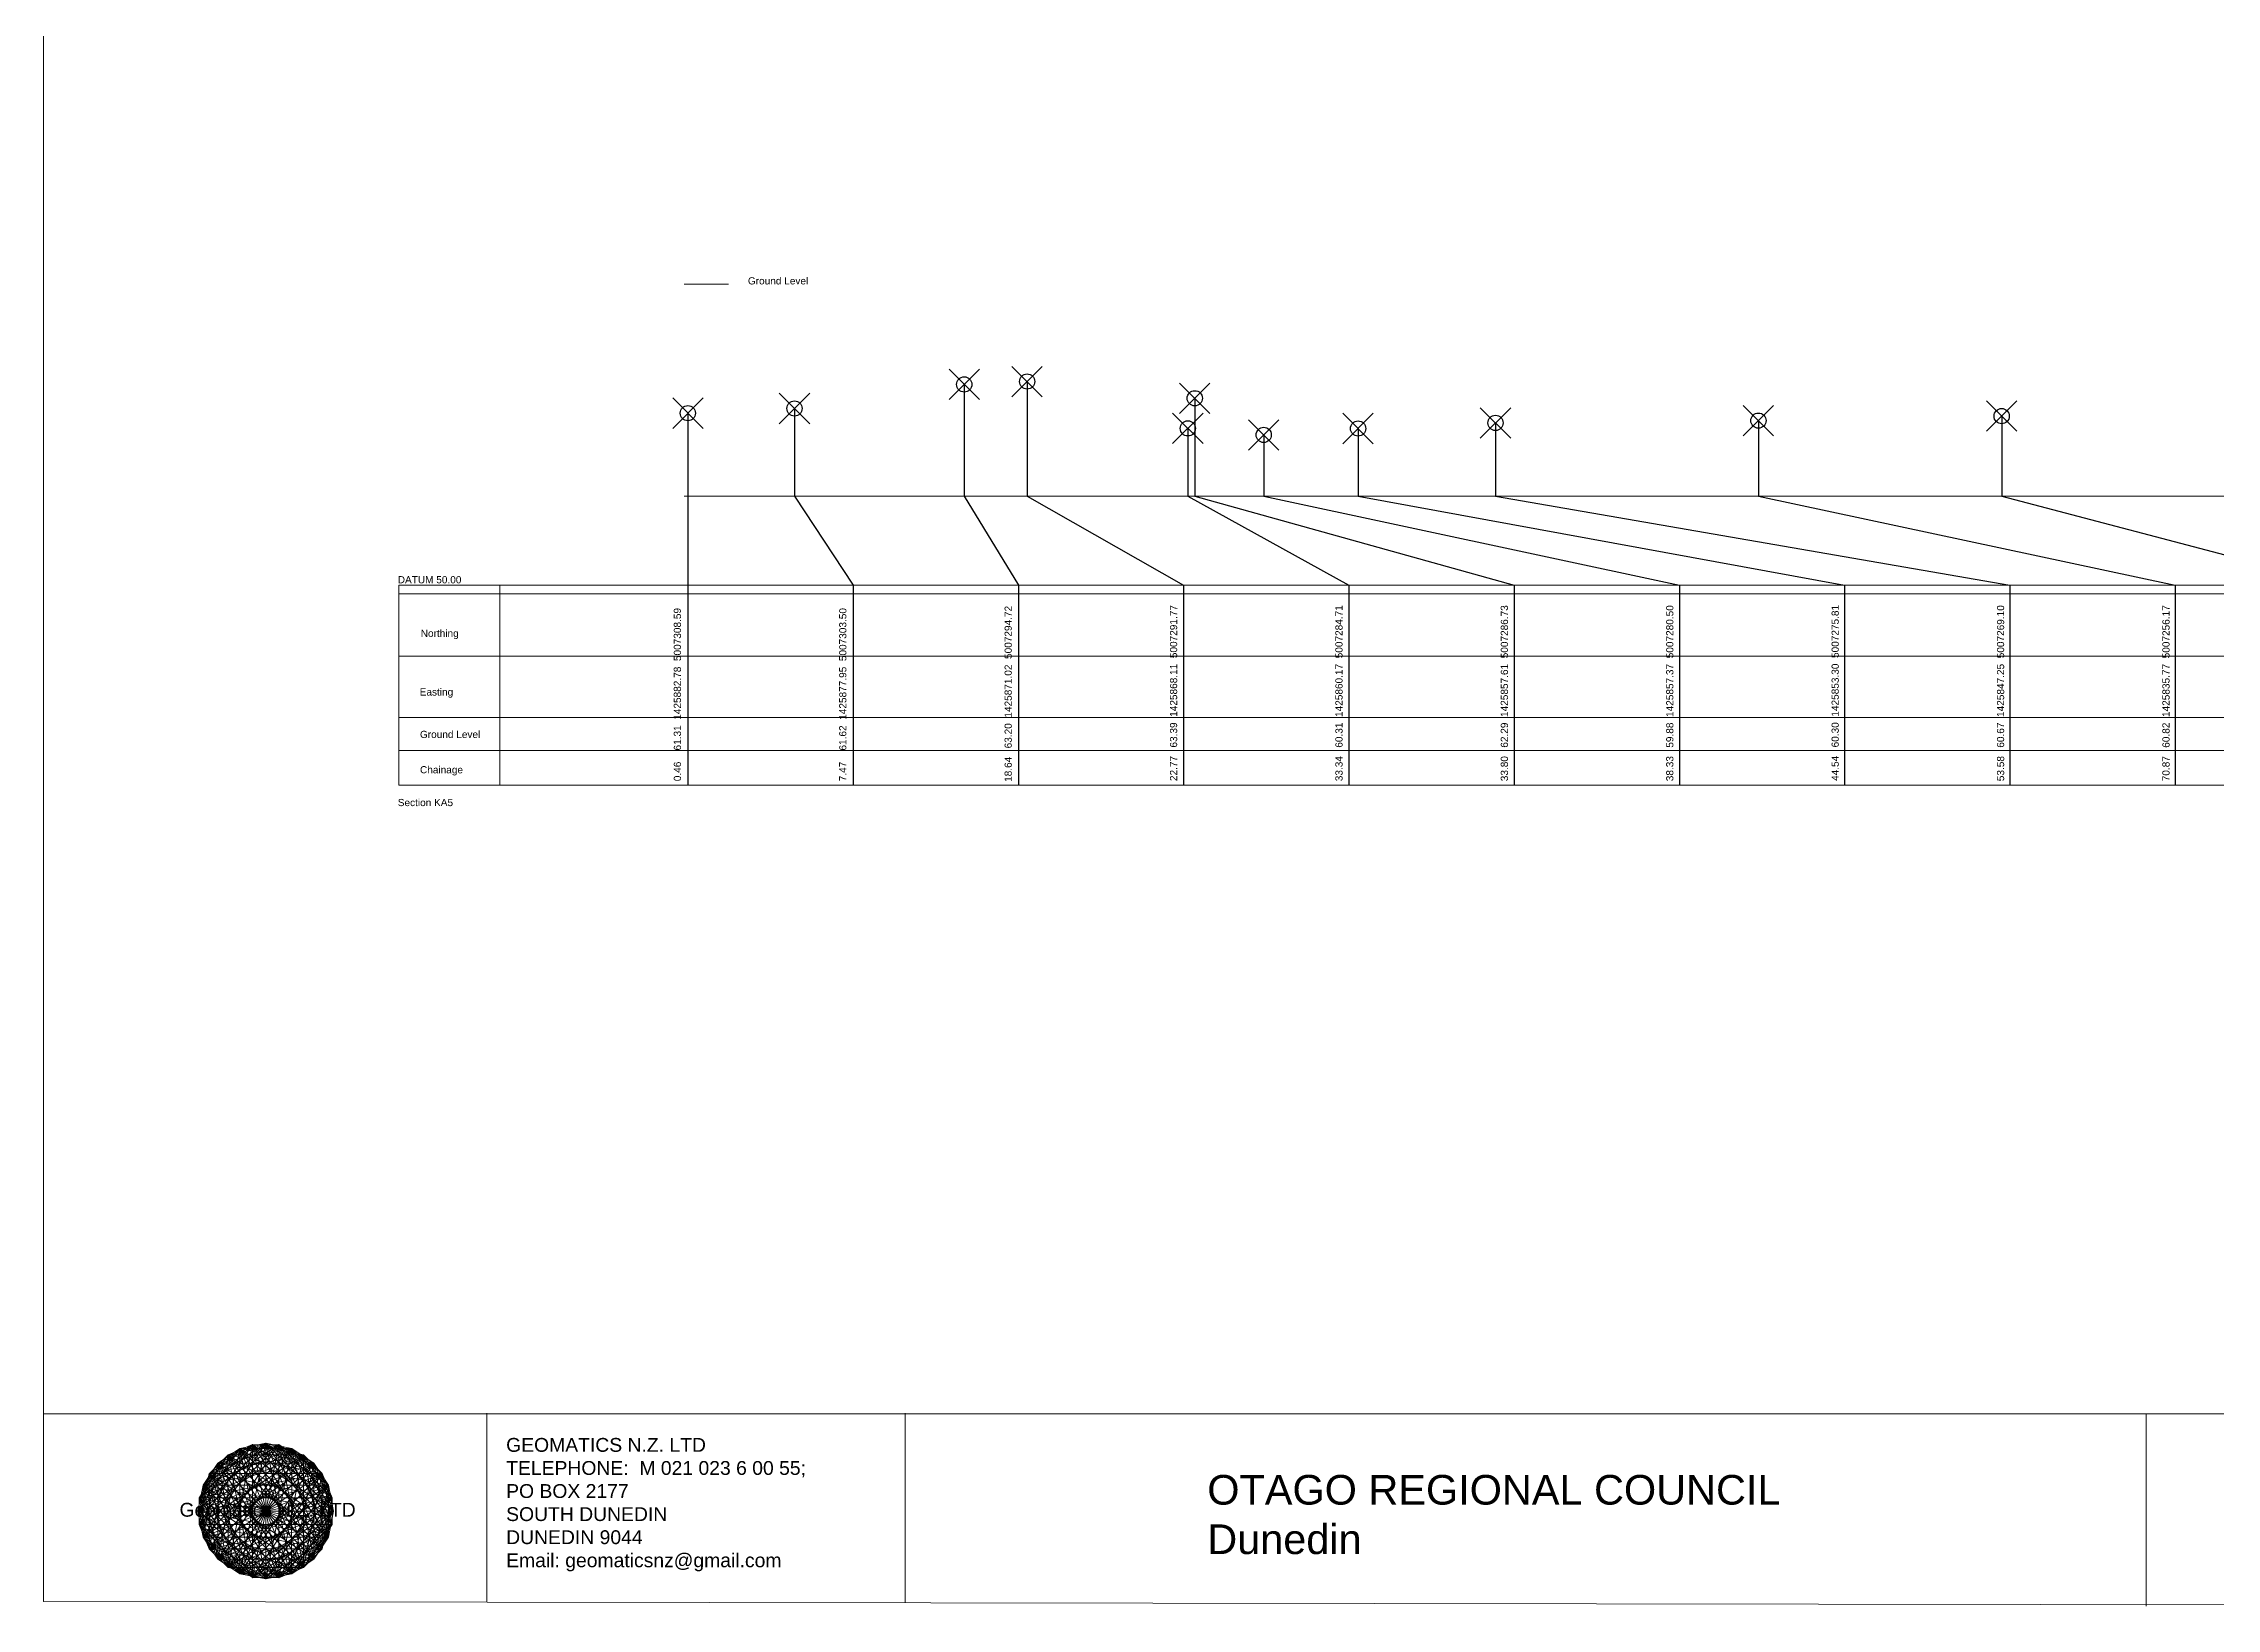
# Model space of a CAD drawing. Header units: millimetres. Extents: x -1945041 to 271067, y -218757 to 1425286130.
# Drawn here: x -41919 to 100995, y -17287 to 85623 of the extents above; entities that cross this region are included whole.
import ezdxf

# ---------------------------------------------------------------- set-up
doc = ezdxf.new("R2010")
doc.units = ezdxf.units.MM
doc.header["$PDMODE"] = 35
doc.header["$PDSIZE"] = 1000
doc.layers.add('geo', color=7, linetype='Continuous', lineweight=0)
doc.styles.get("Standard").update_dxf_attribs({"font": 'arial.ttf'})

# ---------------------------------------------------------------- blocks, each defined once
blk = doc.blocks.new('Geomatics_Circle_SPT')
at = {"layer": 'geo', "color": 2, "linetype": 'Continuous', "lineweight": 0}
for p, q in [((0, 25.22), (-25.22, -0.01)), ((-24.73, 4.92), (-4.93, 24.74)), ((-24.73, -4.93), (4.93, 24.74)), ((-4.93, 24.73), (24.74, -4.93)), ((25.23, 0), (0, 25.23)), ((4.93, 24.73), (24.74, 4.93)), ((-9.65, 23.3), (-23.3, 9.65)), ((9.66, 23.3), (-23.3, -9.66)), ((-20.96, 14.01), (-14.01, 20.97)), ((-20.96, -14.02), (14.02, 20.97)), ((0, 0), (-17.84, 17.84)), ((-14.02, 20.96), (20.97, -14.01)), ((23.31, -9.66), (-9.66, 23.31)), ((0, 0), (17.84, 17.84)), ((23.3, 9.66), (9.66, 23.3)), ((14.01, 20.96), (20.97, 14.02)), ((17.84, 18.13), (17.84, 18.13)), ((-23.3, 9.65), (9.66, -23.3)), ((14.02, -20.96), (-20.97, 14.02)), ((20.96, 14.01), (-14.01, -20.98)), ((-9.65, -23.31), (23.3, 9.65)), ((-24.75, 0), (0, -24.73)), ((4.93, -24.73), (-24.74, 4.93)), ((0, 0), (-17.84, -17.84)), ((24.73, 4.92), (-4.93, -24.75)), ((0, 0), (17.84, -17.84)), ((0, -24.75), (25.23, 0)), ((-4.92, -24.73), (-24.74, -4.93)), ((24.73, -4.93), (4.93, -24.75)), ((-23.31, -9.66), (-9.66, -23.3)), ((-14.02, -20.96), (-20.97, -14.02)), ((9.66, -23.31), (23.3, -9.66)), ((20.96, -14.02), (14.02, -20.96)), ((-17.83, -17.83), (-17.83, -17.83)), ((18.14, -17.83), (18.14, -17.83)), ((4.93, -24.73), (4.93, -24.73))]:
    blk.add_line(p, q, dxfattribs=at)
at = {"layer": 'geo', "color": 1, "linetype": 'Continuous', "lineweight": 0}
for p, q in [((-4.91, 24.76), (-24.72, -4.9)), ((4.93, 24.75), (-24.72, 4.93)), ((-23.3, -9.63), (0.01, 25.24)), ((-23.29, 9.66), (0.02, 25.23)), ((-4.91, 24.75), (-20.96, 14.02)), ((4.92, 24.75), (-20.96, -13.98)), ((4.92, 24.74), (-14.01, 20.98)), ((-4.93, 24.74), (-14.01, -20.95)), ((-9.65, -23.3), (0, 25.24)), ((-9.65, 23.3), (0, 25.23)), ((0, 0), (-4.93, 24.74)), ((-4.92, 24.75), (-4.92, 24.75)), ((14.02, 20.98), (-4.91, 24.74)), ((24.75, 4.93), (-4.9, 24.74)), ((20.98, -14), (-4.9, 24.73)), ((-0.19, 25.11), (-0.19, 25.11)), ((0, 25.23), (9.66, -23.31)), ((0, 25.22), (9.66, 23.31)), ((0, 0), (4.93, 24.74)), ((0.01, 25.23), (23.31, -9.65)), ((0.01, 25.23), (23.32, 9.66)), ((4.92, 24.75), (4.92, 24.75)), ((20.98, 14.03), (4.93, 24.75)), ((14.02, -20.96), (4.93, 24.73)), ((24.75, -4.92), (4.93, 24.73)), ((-25.22, 0.01), (9.66, 23.31)), ((-25.21, 0.02), (-9.64, 23.32)), ((-14.01, 20.99), (-24.73, 4.94)), ((14.01, 20.98), (-24.72, -4.9)), ((-23.3, -9.65), (17.85, 17.85)), ((-23.3, -9.64), (-17.82, 17.85)), ((-23.3, 9.66), (17.84, 17.84)), ((-23.29, 9.67), (-17.83, 17.86)), ((-14.01, 20.98), (-20.97, -13.99)), ((14.02, 20.98), (-20.96, 14.02)), ((-17.88, 17.63), (-17.88, 17.63)), ((-17.84, -17.82), (-9.65, 23.31)), ((-17.83, -17.82), (9.66, 23.33)), ((-17.83, 17.84), (9.67, 23.31)), ((-17.83, 17.85), (23.32, -9.64)), ((-9.66, -23.3), (-17.83, 17.84)), ((-17.83, 17.84), (23.31, 9.66)), ((-17.83, 17.83), (9.66, -23.31)), ((-17.82, 17.84), (-9.64, 23.32)), ((0, 0), (-14.02, 20.97)), ((-14.02, 20.96), (-4.93, -24.72)), ((-14.01, 20.98), (-14.01, 20.98)), ((20.98, 14.02), (-14, 20.97)), ((24.74, -4.9), (-13.99, 20.98)), ((-9.78, 23.13), (-9.78, 23.13)), ((-9.66, 23.3), (0, -25.23)), ((-9.65, 23.31), (17.85, -17.84)), ((-9.64, 23.32), (25.23, 0.01)), ((-9.64, 23.31), (17.85, 17.83)), ((-9.64, -23.29), (17.85, 17.85)), ((0, 0), (14.02, 20.97)), ((0.01, -25.22), (9.66, 23.32)), ((4.93, -24.72), (14.01, 20.96)), ((9.44, 23.27), (9.44, 23.27)), ((17.84, 17.84), (9.65, -23.29)), ((9.66, 23.31), (17.85, 17.85)), ((9.66, 23.3), (17.84, -17.83)), ((9.66, 23.3), (25.23, -0.01)), ((20.98, -14.02), (14.01, 20.96)), ((14.02, 20.99), (14.02, 20.99)), ((24.75, 4.93), (14.02, 20.97)), ((17.63, 17.9), (17.63, 17.9)), ((17.84, 17.84), (23.32, 9.66)), ((17.84, 17.83), (23.3, -9.66)), ((-25.22, 0), (23.31, 9.66)), ((-25.22, 0.01), (-23.31, 9.66)), ((-20.97, 14.02), (-24.74, -4.91)), ((20.97, 14.02), (-24.72, 4.93)), ((-17.83, -17.83), (-23.3, 9.66)), ((-23.3, 9.66), (17.85, -17.83)), ((-23.3, 9.65), (25.24, 0.01)), ((0, -25.22), (-23.29, 9.65)), ((-23.27, 9.44), (-23.27, 9.44)), ((0, 0), (-20.98, 14.02)), ((-20.97, 14.03), (-20.97, 14.03)), ((-20.97, 14.02), (-14.01, -20.96)), ((-20.97, 14.01), (4.92, -24.72)), ((24.74, 4.93), (-20.95, 14.02)), ((-17.82, -17.83), (23.32, 9.66)), ((-4.9, -24.72), (20.98, 14.02)), ((0, 0), (20.98, 14.02)), ((23.31, 9.67), (0.01, -25.2)), ((14.01, -20.97), (20.97, 14.01)), ((23.3, 9.66), (17.83, -17.83)), ((20.98, 14.02), (20.98, 14.02)), ((24.74, -4.92), (20.98, 14.01)), ((23.13, 9.79), (23.13, 9.79)), ((23.3, 9.65), (25.23, 0)), ((-23.3, -9.65), (-25.22, 0)), ((-9.64, -23.3), (-25.21, 0.01)), ((9.66, -23.29), (-25.21, 0.01)), ((0, 0), (-24.75, 4.93)), ((0, 0), (-24.75, -4.93)), ((-24.74, 4.93), (-24.74, 4.93)), ((-24.74, 4.92), (-20.97, -14.01)), ((-24.73, 4.93), (-4.92, -24.72)), ((-24.73, 4.92), (14.01, -20.95)), ((-23.3, -9.66), (25.23, 0)), ((0, 0), (-20.98, -14.02)), ((0, 0), (-14.02, -20.97)), ((-14, -20.96), (24.73, 4.92)), ((25.23, 0), (-9.64, -23.29)), ((0, 0), (-4.93, -24.74)), ((0, 0), (24.75, 4.93)), ((0, 0), (4.93, -24.74)), ((0, 0), (14.02, -20.97)), ((0, 0), (20.98, -14.02)), ((0, 0), (24.75, -4.93)), ((4.92, -24.72), (24.74, 4.93)), ((25.23, 0.02), (9.65, -23.29)), ((20.98, -14), (24.74, 4.93)), ((25.22, 0.01), (23.31, -9.65)), ((24.74, 4.93), (24.74, 4.93)), ((25.11, 0.19), (25.11, 0.19)), ((-25.22, 0), (23.31, -9.65)), ((-25.1, -0.19), (-25.1, -0.19)), ((-24.74, -4.92), (-24.74, -4.92)), ((-24.73, -4.91), (4.92, -24.72)), ((-24.73, -4.92), (-14.01, -20.97)), ((-24.73, -4.92), (20.96, -14.01)), ((-20.96, -14.01), (24.73, -4.92)), ((-4.92, -24.73), (24.73, -4.92)), ((14.02, -20.95), (24.75, -4.91)), ((24.74, -4.91), (24.74, -4.91)), ((0.01, -25.21), (-23.3, -9.63)), ((-17.82, -17.83), (-23.3, -9.65)), ((17.84, -17.83), (-23.3, -9.65)), ((-23.11, -9.78), (-23.11, -9.78)), ((-20.97, -14.01), (14.01, -20.96)), ((-20.96, -14), (-4.91, -24.73)), ((-20.96, -14.02), (-20.96, -14.02)), ((23.31, -9.65), (-17.83, -17.83)), ((-14.01, -20.97), (20.96, -14)), ((23.31, -9.64), (0, -25.21)), ((4.93, -24.73), (20.98, -14.01)), ((23.31, -9.63), (17.85, -17.82)), ((20.99, -13.99), (20.99, -13.99)), ((23.27, -9.42), (23.27, -9.42)), ((9.66, -23.29), (-17.84, -17.82)), ((-9.64, -23.29), (-17.83, -17.83)), ((-17.61, -17.88), (-17.61, -17.88)), ((-14.01, -20.97), (4.92, -24.73)), ((-14, -20.96), (-14, -20.96)), ((17.84, -17.83), (-9.66, -23.29)), ((0.01, -25.21), (-9.65, -23.3)), ((-9.42, -23.26), (-9.42, -23.26)), ((-4.92, -24.73), (14.01, -20.97)), ((9.66, -23.29), (0, -25.22)), ((17.84, -17.82), (9.66, -23.3)), ((9.79, -23.11), (9.79, -23.11)), ((14.03, -20.96), (14.03, -20.96)), ((17.9, -17.6), (17.9, -17.6)), ((-4.91, -24.74), (-4.91, -24.74)), ((0.19, -25.1), (0.19, -25.1)), ((4.93, -24.73), (4.93, -24.73))]:
    blk.add_line(p, q, dxfattribs=at)
at = {"layer": 'geo', "color": 114, "linetype": 'Continuous', "lineweight": 0}
for p, q in [((-20.95, 14.01), (4.94, 24.74)), ((0.01, 25.22), (-17.82, 17.83)), ((-14, 20.97), (-4.91, 24.74)), ((-4.93, 24.73), (14.02, -20.97)), ((17.84, -17.84), (0, 25.23)), ((4.93, 24.73), (20.98, -14.02)), ((17.85, 17.83), (-25.21, -0.01)), ((-24.72, 4.92), (14.03, 20.97)), ((9.67, 23.3), (-23.29, 9.65)), ((-17.83, 17.84), (0, -25.23)), ((4.93, -24.74), (-14.01, 20.96)), ((0, 0), (-9.66, 23.31)), ((0, 0), (9.66, 23.31)), ((23.31, -9.66), (9.66, 23.31)), ((14.02, 20.97), (24.75, -4.93)), ((25.23, 0), (17.84, 17.84)), ((-24.72, -4.93), (20.98, 14.01)), ((0, 0), (-23.31, 9.66)), ((-23.3, 9.66), (-9.65, -23.31)), ((-4.92, -24.74), (-20.97, 14.02)), ((0, 0), (23.31, 9.66)), ((20.98, 14.02), (24.75, 4.93)), ((-14.01, -20.97), (-24.74, 4.93)), ((0, 0), (-23.31, -9.66)), ((24.75, 4.93), (-20.95, -14.02)), ((0, 0), (-9.66, -23.31)), ((0, 0), (9.66, -23.31)), ((0, 0), (23.31, -9.66)), ((-25.22, 0), (-17.83, -17.84)), ((-20.97, -14.02), (-24.74, -4.93)), ((-17.82, -17.84), (25.24, 0)), ((24.75, -4.93), (-14, -20.98)), ((-9.64, -23.31), (23.32, -9.66)), ((20.98, -14.02), (-4.91, -24.75)), ((0.02, -25.23), (17.85, -17.84)), ((14.03, -20.98), (4.94, -24.75))]:
    blk.add_line(p, q, dxfattribs=at)
at = {"layer": 'geo', "color": 250, "linetype": 'Continuous', "lineweight": 0}
for p, q in [((-4.95, 24.71), (4.93, 24.73)), ((-4.93, 24.7), (-4.92, -24.72)), ((0, 0), (0, 25.23)), ((4.93, 24.73), (4.93, -24.7)), ((-17.83, 17.83), (17.84, 17.84)), ((-17.83, -17.83), (-17.83, 17.83)), ((-14.03, 20.95), (-14.01, -20.95)), ((14.01, 20.96), (-14.02, 20.96)), ((-14.01, 20.96), (-14.01, 20.96)), ((-9.66, -23.3), (-9.65, 23.32)), ((-9.65, 23.32), (9.66, 23.3)), ((9.65, -23.3), (9.66, 23.31)), ((14.02, 20.96), (14.01, -20.95)), ((17.84, -17.83), (17.84, 17.83)), ((-23.31, 9.66), (23.3, 9.66)), ((-23.31, -9.66), (-23.3, 9.65)), ((-23.29, 9.65), (-23.29, 9.65)), ((20.97, 14.02), (-20.97, 14.01)), ((-20.97, 14.01), (-20.97, -14.01)), ((20.97, 14.02), (20.97, 14.02)), ((20.98, -14.02), (20.97, 14.02)), ((23.3, 9.66), (23.3, -9.66)), ((0, 0), (-25.23, 0)), ((24.74, 4.93), (-24.74, 4.93)), ((-24.74, 4.92), (-24.74, -4.92)), ((0, 0), (0, -25.23)), ((0, 0), (25.23, 0)), ((24.74, 4.93), (24.74, 4.93)), ((24.74, -4.93), (24.74, 4.93)), ((-24.73, -4.93), (24.74, -4.93)), ((23.29, -9.66), (-23.31, -9.66)), ((-20.97, -14.02), (20.97, -14.02)), ((17.83, -17.83), (-17.83, -17.83)), ((-14.01, -20.96), (14.02, -20.96)), ((9.66, -23.31), (-9.66, -23.3)), ((-4.92, -24.73), (4.92, -24.73))]:
    blk.add_line(p, q, dxfattribs=at)
blk = doc.blocks.new('GeomaticsNZ TITLE BLOCK')
at = {"color": 7, "linetype": 'Continuous', "lineweight": 0}
for p, q in [((0, 94.9), (0, 1579.2)), ((2364, 94.9), (0, 94.9)), ((0, 94.9), (0, 0)), ((15.9, 94.9), (2364, 94.9)), ((224.3, 95.2), (224.3, -0.3)), ((2364, 94.9), (382.6, 94.9)), ((435.8, 95.2), (435.8, -0.7)), ((1063.4, 94.9), (1063.4, -2.4)), ((0, 0), (2364, -3.5))]:
    blk.add_line(p, q, dxfattribs=at)
at = {"color": 7, "linetype": 'Continuous', "lineweight": 0, "xscale": 1.36, "yscale": 1.36, "zscale": 1.36}
blk.add_blockref('Geomatics_Circle_SPT', (112.4, 45.7), dxfattribs=at)
at = {"color": 7, "linetype": 'Continuous', "lineweight": 0, "attachment_point": 1}
for s, width, heights, insert, char_height in [('{\\C256;GEOMATICS N.Z. LTD                   \\PTELEPHONE:  M 021 023 6 00 55;\\PPO BOX 2177\\PSOUTH DUNEDIN\\PDUNEDIN 9044\\PEmail: geomaticsnz@gmail.com}', 3535.727, [94.7], (234, 82.7), 7), ('{\\C256;OTAGO REGIONAL COUNCIL\\PDunedin}', 3535.727, [0], (588.6, 64), 15), ('{\\C256;Geomatics N.Z. LTD                   }', 125.079, [15.8], (68.8, 49.9), 7)]:
    blk.add_mtext_dynamic_manual_height_columns(s, width=width, gutter_width=159, heights=heights, dxfattribs=dict(at, insert=insert, char_height=char_height))
blk = doc.blocks.new('*U13')
at = {"color": 32, "true_color": 0xcd6928}
blk.add_line((0, 6576), (0, -6576), dxfattribs=at)
blk = doc.blocks.new('*U14')
at = {"color": 0, "linetype": 'ByBlock', "lineweight": -2, "transparency": 16777216}
for p in [(0, 0), (10868, 0), (21735, 0), (32603, 0), (43471, 0), (54338, 0), (65206, 0), (76074, 0), (86941, 0), (97809, 0)]:
    blk.add_blockref('*U13', p, dxfattribs=at)

msp = doc.modelspace()

# ---------------------------------------------------------------- linework, layer by layer
at = {"color": 1, "linetype": 'Continuous', "lineweight": 0}
msp.add_line((216, 69799), (3123, 69799), dxfattribs=at)
at = {"color": 32, "true_color": 0xcd6928}
for p, q in [((18636, 63203), (18636, 55848)), ((22772, 63393), (22772, 55848)), ((7473, 61623), (7473, 55848)), ((33798, 62293), (33798, 55848)), ((33342, 60313), (33342, 55848)), ((44540, 60303), (44540, 55848)), ((53575, 60673), (53575, 55848)), ((70866, 60823), (70866, 55848)), ((86864, 61122), (86864, 55848)), ((38332, 59883), (38332, 55848)), ((7473, 55848), (11328, 50000)), ((18636, 55848), (22196, 50000)), ((22772, 55848), (33064, 50000)), ((33342, 55848), (43931, 50000)), ((33798, 55848), (54799, 50000)), ((38332, 55848), (65667, 50000)), ((44540, 55848), (76534, 50000)), ((53575, 55848), (87402, 50000)), ((70866, 55848), (98270, 50000)), ((86864, 55848), (109137, 50000))]:
    msp.add_line(p, q, dxfattribs=at)
msp.add_line((461, 61313), (461, 36847))
at = {"color": 7, "linetype": 'Continuous', "lineweight": 0}
for p, q in [((216, 55848), (246029, 55848)), ((-18552, 49998), (-18552, 36847)), ((-11916, 50000), (-11916, 36847)), ((-18552, 45329), (246029, 45329)), ((-18552, 41301), (246029, 41301)), ((-18552, 39122), (246029, 39122)), ((-18552, 36847), (246029, 36847)), ((-15542, 35551), (-15542, 35551))]:
    msp.add_line(p, q, dxfattribs=at)
at = {"linetype": 'Continuous', "lineweight": 0}
for p, q in [((-14342, 50000), (-18552, 49998)), ((-18552, 49437), (246029, 49437)), ((-14342, 50000), (246029, 50000))]:
    msp.add_line(p, q, dxfattribs=at)
for p in [(22772, 63393), (18636, 63203), (33798, 62293), (461, 61313), (7473, 61623), (53575, 60673), (70866, 60823), (86864, 61122), (33342, 60313), (38332, 59883), (44540, 60303)]:
    msp.add_point(p)

# ---------------------------------------------------------------- block references
at = {"color": 7, "linetype": 'Continuous', "lineweight": 0, "xscale": 130.037656131007, "yscale": 130.037656131007, "zscale": 130.037656131007}
msp.add_blockref('GeomaticsNZ TITLE BLOCK', (-41919, -16826), dxfattribs=at)
at = {"color": 32, "true_color": 0xcd6928}
msp.add_blockref('*U14', (461, 43424), dxfattribs=at)

# ---------------------------------------------------------------- texts
at = {"color": 7, "linetype": 'Continuous', "lineweight": 0}
for s, height, p in [('Ground Level', 473.07, (4409, 69778)), ('DATUM 50.00', 473.07, (-18618, 50127)), ('Northing', 473.1, (-17107, 46604)), ('Easting', 473.1, (-17176, 42745)), ('Ground Level', 473.07, (-17159, 39955)), ('Chainage', 473.1, (-17157, 37631)), ('Section KA5', 473.07, (-18618, 35475))]:
    msp.add_text(s, height=height, dxfattribs=at).set_placement(p)
at = {"color": 32, "true_color": 0xcd6928}
for s, p in [('18.64   63.20  1425871.02  5007294.72', (21762, 37068)), ('22.77   63.39  1425868.11  5007291.77', (32640, 37121)), ('33.34   60.31  1425860.17  5007284.71', (43517, 37112)), ('33.80   62.29  1425857.61  5007286.73', (54395, 37112)), ('38.33   59.88  1425857.37  5007280.50', (65273, 37112)), ('44.54   60.30  1425853.30  5007275.81', (76150, 37132)), ('53.58   60.67  1425847.25  5007269.10', (87028, 37113)), ('70.87   60.82  1425835.77  5007256.17', (97906, 37109)), ('0.46    61.31  1425882.78  5007308.59', (7, 37113)), ('7.47    61.62  1425877.95  5007303.50', (10884, 37109))]:
    msp.add_text(s, height=473.07, rotation=90, dxfattribs=at).set_placement(p)

doc.saveas('drawing.dxf')
